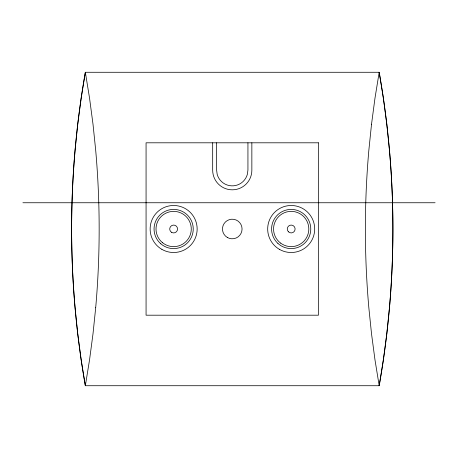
<?xml version="1.0" encoding="UTF-8"?>
<svg xmlns="http://www.w3.org/2000/svg" width="458" height="458" viewBox="0 0 458 458"><rect width="100%" height="100%" fill="white"/><g stroke="black" fill="none" stroke-linecap="round" stroke-linejoin="round"><path stroke-width="0.69" d="M22.9 202.751L435.1 202.751M251.854 142.804L251.854 170.227A19.591 19.591 0 0 1 232.269 189.818A19.591 19.591 0 0 1 212.678 170.227L212.678 142.804M247.938 142.804L247.938 169.975L247.372 174.275A15.641 15.641 0 0 1 217.161 174.275L216.594 169.975L216.594 142.804M77.728 124.221L75.06 150.339A642.225 455.83 90 0 0 75.06 307.661L77.728 333.779L81.158 359.805L85.343 385.722L379.19 385.722L383.375 359.805L386.804 333.779L389.472 307.661A642.225 455.83 90 0 0 389.472 150.339L386.804 124.221L383.375 98.195L379.19 72.278L85.343 72.278L81.158 98.195L77.728 124.221M95.699 307.661L93.008 333.779L89.556 359.805L85.343 385.722A902.403 902.403 0 0 1 85.343 72.278L89.556 98.195L93.008 124.221L95.699 150.339A637.462 452.447 90 0 1 95.699 307.661M371.524 124.221L368.839 150.339A637.462 452.447 -90 0 0 368.833 307.661L371.524 333.779L374.976 359.805L379.19 385.722A902.403 902.403 0 0 0 379.19 72.278L374.976 98.195L371.524 124.221M318.465 142.804L146.068 142.804L146.068 315.196L318.465 315.196L318.465 142.804M279.432 249.358A23.507 23.507 0 0 0 314.692 229A23.507 23.507 0 0 0 279.432 208.642A23.507 23.507 0 0 0 279.432 249.358M161.886 249.358A23.507 23.507 0 0 0 197.152 229A23.507 23.507 0 0 0 161.886 208.642A23.507 23.507 0 0 0 161.886 249.358M227.368 237.484A9.795 9.795 0 0 0 242.059 229A9.795 9.795 0 0 0 227.368 220.516A9.795 9.795 0 0 0 227.368 237.484M171.681 232.395A3.916 3.916 0 0 0 177.561 229A3.916 3.916 0 0 0 171.681 225.605A3.916 3.916 0 0 0 171.681 232.395M288.443 231.8A3.916 3.916 0 0 0 294.981 229.973A3.916 3.916 0 0 0 290.126 225.227A3.916 3.916 0 0 0 288.443 231.8M160.815 243.805A19.591 19.591 0 0 0 192.881 232.71A19.591 19.591 0 0 0 167.233 210.485A19.591 19.591 0 0 0 160.815 243.805M277.909 243.41A19.591 19.591 0 0 0 310.295 233.288A19.591 19.591 0 0 0 285.34 210.302A19.591 19.591 0 0 0 277.909 243.41M162.533 242.694A17.633 17.633 0 0 0 191.055 231.777A17.633 17.633 0 0 0 167.342 212.535A17.633 17.633 0 0 0 162.533 242.694M280.594 243.095A17.633 17.633 0 0 0 308.686 231.124A17.633 17.633 0 0 0 284.269 212.781A17.633 17.633 0 0 0 280.594 243.095"/></g></svg>
